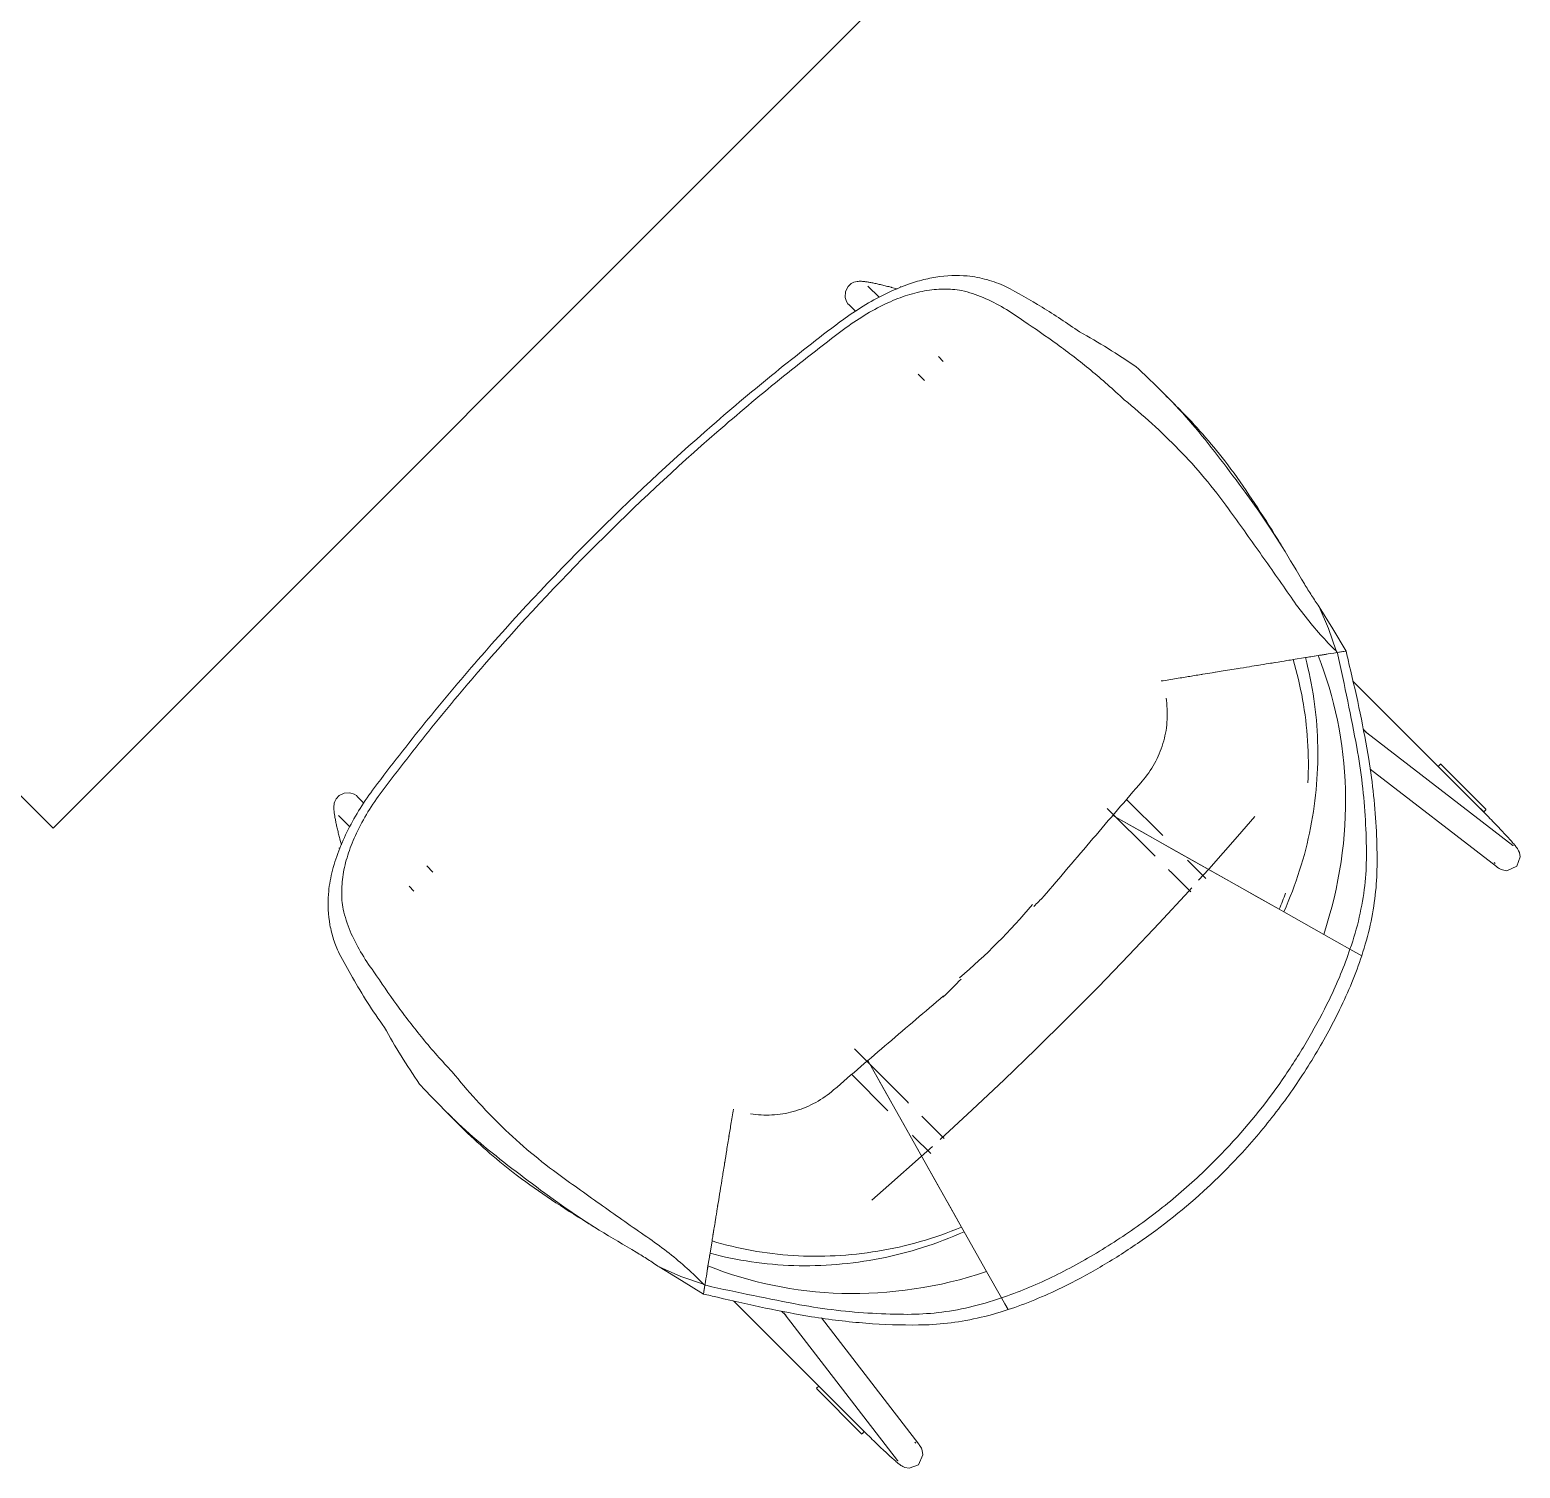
# Model space of a CAD drawing. Header units: millimetres. Extents: x 155927 to 326028, y -36033 to 97293.
# Drawn here: x 193011 to 193902, y 25071 to 25931 of the extents above; entities that cross this region are included whole.
import ezdxf

# ---------------------------------------------------------------- set-up
doc = ezdxf.new("R2010")
doc.units = ezdxf.units.MM
doc.header["$MEASUREMENT"] = 0
doc.layers.add('I-FURN', color=8, linetype='CONTINUOUS', lineweight=9)

msp = doc.modelspace()

# ---------------------------------------------------------------- linework, layer by layer
at = {"layer": 'I-FURN'}
for p, q in [((192529.86, 25948.11), (193024.83, 25453.14)), ((193024.83, 25453.14), (193519.81, 25948.11)), ((193498.7, 25774.06), (193500.29, 25777.14)), ((193500.29, 25777.14), (193502.21, 25778.84)), ((193502.21, 25778.84), (193503.73, 25779.6)), ((193503.73, 25779.6), (193504.84, 25779.95)), ((193504.84, 25779.95), (193505.69, 25780.11)), ((193505.69, 25780.11), (193506.37, 25780.19)), ((193506.37, 25780.19), (193506.94, 25780.22)), ((193506.94, 25780.22), (193507.46, 25780.23)), ((193507.46, 25780.23), (193507.95, 25780.22)), ((193507.95, 25780.22), (193508.42, 25780.2)), ((193508.42, 25780.2), (193508.88, 25780.17)), ((193508.88, 25780.17), (193509.34, 25780.13)), ((193509.34, 25780.13), (193509.81, 25780.08)), ((193509.81, 25780.08), (193510.28, 25780.03)), ((193510.28, 25780.03), (193510.77, 25779.97)), ((193510.77, 25779.97), (193511.27, 25779.9)), ((193511.27, 25779.9), (193511.78, 25779.82)), ((193511.78, 25779.82), (193512.31, 25779.74)), ((193518.92, 25770.67), (193512.22, 25777.36)), ((193512.31, 25779.74), (193512.85, 25779.64)), ((193512.85, 25779.64), (193513.4, 25779.55)), ((193513.4, 25779.55), (193513.98, 25779.44)), ((193513.98, 25779.44), (193514.56, 25779.33)), ((193514.56, 25779.33), (193515.16, 25779.22)), ((193515.16, 25779.22), (193515.77, 25779.09)), ((193515.77, 25779.09), (193516.4, 25778.96)), ((193516.4, 25778.96), (193517.04, 25778.83)), ((193517.04, 25778.83), (193517.69, 25778.69)), ((193517.69, 25778.69), (193518.35, 25778.54)), ((193518.35, 25778.54), (193519.02, 25778.39)), ((193519.02, 25778.39), (193519.7, 25778.24)), ((193519.7, 25778.24), (193520.39, 25778.07)), ((193520.39, 25778.07), (193521.09, 25777.91)), ((193521.09, 25777.91), (193521.8, 25777.74)), ((193521.8, 25777.74), (193522.5, 25777.56)), ((193522.5, 25777.56), (193523.22, 25777.38)), ((193523.22, 25777.38), (193523.94, 25777.2)), ((193523.94, 25777.2), (193524.66, 25777.02)), ((193524.66, 25777.02), (193525.38, 25776.83)), ((193525.38, 25776.83), (193526.1, 25776.64)), ((193526.1, 25776.64), (193526.3, 25776.58)), ((193529.7, 25775.67), (193526.3, 25776.58)), ((193531.49, 25776.66), (193531.63, 25777.16)), ((193498.7, 25774.06), (193498.54, 25770.6)), ((193498.54, 25770.6), (193499.35, 25768.17)), ((193499.35, 25768.17), (193500.28, 25766.75)), ((193500.28, 25766.75), (193500.91, 25766.05)), ((193500.91, 25766.05), (193504.7, 25762.26)), ((193557.31, 25732.28), (193554.42, 25735.17)), ((193542.32, 25724.64), (193545.99, 25720.97)), ((193696.13, 25706.19), (193690.19, 25712.14)), ((193737.92, 25654.04), (193746.09, 25642.72)), ((193746.09, 25642.72), (193753.26, 25632.05)), ((193753.26, 25632.05), (193760.1, 25621.45)), ((193782.11, 25585.65), (193787.83, 25572.7)), ((193790.24, 25572.35), (193782.11, 25585.65)), ((193787.83, 25572.7), (193792.36, 25559.19)), ((193798.36, 25559.05), (193790.24, 25572.35)), ((193766.56, 25554), (193773.95, 25555.2)), ((193773.95, 25555.2), (193777.19, 25555.72)), ((193777.19, 25555.72), (193781.51, 25556.42)), ((193781.51, 25556.42), (193787.54, 25557.4)), ((193792.94, 25558.27), (193792.36, 25559.19)), ((193792.94, 25558.27), (193798.32, 25559.14)), ((193798.3, 25559.14), (193792.96, 25558.28)), ((193792.96, 25558.28), (193793.06, 25557.79)), ((193797.72, 25559.05), (193793, 25558.28)), ((193876.28, 25467.21), (193802.32, 25541.16)), ((193690.74, 25529.48), (193690.54, 25530.96)), ((193808.46, 25512.4), (193811.13, 25509.73)), ((193810.65, 25510.16), (193809.48, 25510.95)), ((193897.91, 25442.95), (193810.65, 25510.16)), ((193853.3, 25490.17), (193854.67, 25491.54)), ((193881.98, 25464.33), (193854.71, 25491.59)), ((193812.63, 25488.44), (193888.14, 25430.27)), ((193195.81, 25472.66), (193194.11, 25470.74)), ((193198.88, 25474.24), (193195.81, 25472.66)), ((193198.88, 25474.24), (193202.34, 25474.41)), ((193202.34, 25474.41), (193204.77, 25473.59)), ((193204.77, 25473.59), (193206.2, 25472.66)), ((193206.2, 25472.66), (193206.89, 25472.03)), ((193192.72, 25466), (193192.71, 25465.48)), ((193192.71, 25465.48), (193192.72, 25464.99)), ((193192.75, 25466.58), (193192.72, 25466)), ((193192.72, 25464.99), (193192.74, 25464.52)), ((193192.74, 25464.52), (193192.77, 25464.06)), ((193192.83, 25467.26), (193192.75, 25466.58)), ((193192.77, 25464.06), (193192.81, 25463.6)), ((193192.81, 25463.6), (193192.86, 25463.14)), ((193192.99, 25468.1), (193192.83, 25467.26)), ((193193.34, 25469.21), (193192.99, 25468.1)), ((193194.11, 25470.74), (193193.34, 25469.21)), ((193210.68, 25468.24), (193206.89, 25472.03)), ((193655.38, 25465.08), (193682.42, 25438.04)), ((193688.66, 25448.77), (193666.98, 25470.46)), ((193880.56, 25462.91), (193876.26, 25467.22)), ((193876.5, 25466.98), (193876.28, 25467.21)), ((193877.5, 25465.98), (193876.5, 25466.98)), ((193878.49, 25464.99), (193877.5, 25465.98)), ((193879.48, 25463.99), (193878.49, 25464.99)), ((193880.46, 25462.99), (193879.48, 25463.99)), ((193881.93, 25464.28), (193880.56, 25462.91)), ((193192.86, 25463.14), (193192.91, 25462.66)), ((193192.91, 25462.66), (193192.98, 25462.17)), ((193192.98, 25462.17), (193193.05, 25461.68)), ((193193.05, 25461.68), (193193.12, 25461.16)), ((193193.12, 25461.16), (193193.21, 25460.64)), ((193193.21, 25460.64), (193193.3, 25460.1)), ((193193.3, 25460.1), (193193.4, 25459.54)), ((193193.4, 25459.54), (193193.5, 25458.97)), ((193193.5, 25458.97), (193193.61, 25458.38)), ((193193.61, 25458.38), (193193.73, 25457.78)), ((193193.73, 25457.78), (193193.85, 25457.17)), ((193193.85, 25457.17), (193193.98, 25456.54)), ((193193.98, 25456.54), (193194.11, 25455.9)), ((193194.11, 25455.9), (193194.25, 25455.25)), ((193194.25, 25455.25), (193194.4, 25454.59)), ((193194.4, 25454.59), (193194.55, 25453.92)), ((193195.58, 25460.72), (193202.28, 25454.02)), ((193658.71, 25460.81), (193758.29, 25404.7)), ((193675.43, 25451.39), (193658.71, 25460.81)), ((193743.64, 25460.25), (193733.22, 25448.18)), ((193881.44, 25462), (193880.46, 25462.99)), ((193882.4, 25461.02), (193881.44, 25462)), ((193883.36, 25460.05), (193882.4, 25461.02)), ((193884.3, 25459.08), (193883.36, 25460.05)), ((193885.22, 25458.13), (193884.3, 25459.08)), ((193886.14, 25457.19), (193885.22, 25458.13)), ((193887.03, 25456.26), (193886.14, 25457.19)), ((193887.91, 25455.35), (193887.03, 25456.26)), ((193888.76, 25454.45), (193887.91, 25455.35)), ((193194.55, 25453.92), (193194.71, 25453.24)), ((193194.71, 25453.24), (193194.87, 25452.55)), ((193194.87, 25452.55), (193195.04, 25451.85)), ((193195.04, 25451.85), (193195.21, 25451.15)), ((193195.21, 25451.15), (193195.38, 25450.44)), ((193195.38, 25450.44), (193195.56, 25449.72)), ((193195.56, 25449.72), (193195.74, 25449.01)), ((193195.74, 25449.01), (193195.93, 25448.29)), ((193195.93, 25448.29), (193196.11, 25447.56)), ((193196.11, 25447.56), (193196.31, 25446.84)), ((193196.31, 25446.84), (193196.36, 25446.65)), ((193196.36, 25446.65), (193197.27, 25443.24)), ((193696.87, 25439.31), (193675.43, 25451.39)), ((193733.22, 25448.18), (193716.07, 25428.8)), ((193889.6, 25453.57), (193888.76, 25454.45)), ((193890.41, 25452.72), (193889.6, 25453.57)), ((193891.2, 25451.88), (193890.41, 25452.72)), ((193891.97, 25451.06), (193891.2, 25451.88)), ((193892.71, 25450.27), (193891.97, 25451.06)), ((193893.43, 25449.5), (193892.71, 25450.27)), ((193894.11, 25448.76), (193893.43, 25449.5)), ((193894.77, 25448.04), (193894.11, 25448.76)), ((193895.4, 25447.35), (193894.77, 25448.04)), ((193896, 25446.68), (193895.4, 25447.35)), ((193896.57, 25446.05), (193896, 25446.68)), ((193897.11, 25445.44), (193896.57, 25446.05)), ((193195.79, 25441.32), (193196.29, 25441.45)), ((193683.15, 25437.32), (193682.42, 25438.04)), ((193683.97, 25436.5), (193683.15, 25437.32)), ((193716.43, 25428.28), (193696.87, 25439.31)), ((193897.62, 25444.86), (193897.11, 25445.44)), ((193898.1, 25444.31), (193897.62, 25444.86)), ((193897.96, 25442.91), (193897.91, 25442.95)), ((193898.11, 25442.8), (193897.96, 25442.91)), ((193898.54, 25443.78), (193898.1, 25444.31)), ((193898.17, 25442.75), (193898.11, 25442.8)), ((193898.96, 25443.28), (193898.54, 25443.78)), ((193899.35, 25442.81), (193898.96, 25443.28)), ((193899.72, 25442.35), (193899.35, 25442.81)), ((193900.06, 25441.91), (193899.72, 25442.35)), ((193900.39, 25441.46), (193900.06, 25441.91)), ((193900.71, 25441), (193900.39, 25441.46)), ((193901.06, 25440.46), (193900.71, 25441)), ((193901.45, 25439.76), (193901.06, 25440.46)), ((193901.94, 25438.62), (193901.45, 25439.76)), ((193902.41, 25436.11), (193901.94, 25438.62)), ((193251.98, 25426.95), (193248.3, 25430.63)), ((193692.68, 25427.78), (193691.94, 25428.53)), ((193693.41, 25427.05), (193692.68, 25427.78)), ((193703.39, 25434.04), (193703.99, 25433.44)), ((193714.28, 25423.16), (193703.99, 25433.44)), ((193716.07, 25428.8), (193710.02, 25422.09)), ((193733.13, 25418.88), (193716.43, 25428.28)), ((193887.12, 25432.48), (193886.89, 25432.77)), ((193887.3, 25432.25), (193887.12, 25432.48)), ((193887.41, 25432.1), (193887.3, 25432.25)), ((193888.35, 25430.12), (193888.14, 25430.27)), ((193888.79, 25429.79), (193888.35, 25430.12)), ((193889.26, 25429.46), (193888.79, 25429.79)), ((193889.8, 25429.12), (193889.26, 25429.46)), ((193890.53, 25428.72), (193889.8, 25429.12)), ((193891.75, 25428.22), (193890.53, 25428.72)), ((193894.49, 25427.8), (193891.75, 25428.22)), ((193900.32, 25430.44), (193894.49, 25427.8)), ((193900.32, 25430.44), (193902.41, 25436.11)), ((193694.13, 25426.34), (193693.41, 25427.05)), ((193694.83, 25425.64), (193694.13, 25426.34)), ((193695.51, 25424.96), (193694.83, 25425.64)), ((193695.51, 25424.96), (193705.36, 25415.1)), ((193746.08, 25411.58), (193733.13, 25418.88)), ((193237.77, 25418.53), (193240.66, 25415.64)), ((193686.41, 25396.37), (193704.14, 25415.61)), ((193704.14, 25415.61), (193705.92, 25417.56)), ((193754.61, 25406.78), (193746.08, 25411.58)), ((193758.29, 25404.7), (193754.61, 25406.78)), ((193761, 25403.18), (193758.29, 25404.7)), ((193758.29, 25404.7), (193761, 25403.18)), ((193784.88, 25389.72), (193761, 25403.18)), ((193761, 25403.18), (193784.88, 25389.72)), ((193668.37, 25377.26), (193686.41, 25396.37)), ((193800.59, 25380.87), (193784.88, 25389.72)), ((193784.88, 25389.72), (193800.59, 25380.87)), ((193650.05, 25358.32), (193668.37, 25377.26)), ((193800.59, 25380.87), (193804.11, 25378.89)), ((193800.59, 25380.87), (193804.11, 25378.89)), ((193804.11, 25378.89), (193807.61, 25376.92)), ((193804.11, 25378.89), (193807.61, 25376.92)), ((193631.49, 25339.56), (193650.05, 25358.32)), ((193557.41, 25352.88), (193557.12, 25352.1)), ((193612.71, 25321.02), (193631.49, 25339.56)), ((193534.9, 25290.52), (193504.08, 25321.34)), ((193593.75, 25302.73), (193612.71, 25321.02)), ((193568.24, 25214.66), (193512.13, 25314.24)), ((193512.13, 25314.24), (193521.56, 25297.51)), ((193502.49, 25305.97), (193524.17, 25284.28)), ((193521.56, 25297.51), (193533.63, 25276.08)), ((193574.63, 25284.72), (193593.75, 25302.73)), ((193534.9, 25290.52), (193535.72, 25289.7)), ((193535.72, 25289.7), (193536.54, 25288.88)), ((193260.81, 25282.76), (193266.75, 25276.81)), ((193441.98, 25282.41), (193443.47, 25282.2)), ((193544.5, 25280.92), (193545.24, 25280.18)), ((193545.24, 25280.18), (193545.97, 25279.45)), ((193545.97, 25279.45), (193546.69, 25278.74)), ((193546.69, 25278.74), (193547.38, 25278.04)), ((193547.38, 25278.04), (193547.99, 25277.44)), ((193557.84, 25267.58), (193547.99, 25277.44)), ((193555.38, 25267.02), (193574.63, 25284.72)), ((193533.63, 25276.08), (193544.66, 25256.51)), ((193539.5, 25268.95), (193538.82, 25269.63)), ((193539.5, 25268.95), (193549.79, 25258.67)), ((193544.14, 25256.88), (193550.86, 25262.92)), ((193524.76, 25239.72), (193544.14, 25256.88)), ((193544.66, 25256.51), (193554.07, 25239.82)), ((193330.22, 25226.85), (193318.9, 25235.02)), ((193514.48, 25230.85), (193524.76, 25239.72)), ((193554.07, 25239.82), (193561.36, 25226.87)), ((193340.89, 25219.68), (193330.22, 25226.85)), ((193561.36, 25226.87), (193566.17, 25218.33)), ((193351.49, 25212.84), (193340.89, 25219.68)), ((193566.17, 25218.33), (193568.24, 25214.66)), ((193568.24, 25214.66), (193569.77, 25211.95)), ((193569.77, 25211.95), (193568.24, 25214.66)), ((193417.75, 25199), (193418.94, 25206.39)), ((193569.77, 25211.95), (193583.22, 25188.07)), ((193583.22, 25188.07), (193569.77, 25211.95)), ((193417.22, 25195.76), (193417.75, 25199)), ((193400.24, 25185.11), (193387.29, 25190.84)), ((193387.29, 25190.84), (193400.59, 25182.7)), ((193415.55, 25185.4), (193416.52, 25191.44)), ((193416.52, 25191.44), (193417.22, 25195.75)), ((193583.22, 25188.07), (193592.07, 25172.35)), ((193592.07, 25172.35), (193583.22, 25188.07)), ((193413.76, 25180.58), (193400.24, 25185.11)), ((193400.59, 25182.7), (193413.9, 25174.58)), ((193414.67, 25180), (193413.76, 25180.58)), ((193413.8, 25174.63), (193414.67, 25180)), ((193414.67, 25179.98), (193413.8, 25174.64)), ((193414.66, 25179.94), (193413.8, 25174.64)), ((193415.15, 25179.88), (193414.67, 25179.98)), ((193431.78, 25170.62), (193505.74, 25096.66)), ((193594.06, 25168.84), (193592.07, 25172.35)), ((193594.06, 25168.84), (193592.07, 25172.35)), ((193463.24, 25161.79), (193460.54, 25164.48)), ((193462.78, 25162.29), (193462, 25163.47)), ((193462.78, 25162.29), (193529.99, 25075.04)), ((193542.67, 25084.8), (193484.43, 25160.41)), ((193596.03, 25165.34), (193594.06, 25168.84)), ((193596.03, 25165.34), (193594.06, 25168.84)), ((193481.36, 25118.23), (193508.62, 25090.97)), ((193481.4, 25118.28), (193482.77, 25119.64)), ((193505.73, 25096.68), (193510.03, 25092.38)), ((193505.96, 25096.44), (193505.74, 25096.66)), ((193506.96, 25095.44), (193505.96, 25096.44)), ((193507.96, 25094.45), (193506.96, 25095.44)), ((193508.96, 25093.46), (193507.96, 25094.45)), ((193510.03, 25092.38), (193508.67, 25091.01)), ((193509.95, 25092.48), (193508.96, 25093.46)), ((193510.94, 25091.5), (193509.95, 25092.48)), ((193511.92, 25090.54), (193510.94, 25091.5)), ((193512.9, 25089.59), (193511.92, 25090.54)), ((193513.86, 25088.65), (193512.9, 25089.59)), ((193514.81, 25087.72), (193513.86, 25088.65)), ((193515.76, 25086.81), (193514.81, 25087.72)), ((193516.68, 25085.91), (193515.76, 25086.81)), ((193517.6, 25085.04), (193516.68, 25085.91)), ((193518.49, 25084.18), (193517.6, 25085.04)), ((193519.37, 25083.34), (193518.49, 25084.18)), ((193520.23, 25082.53), (193519.37, 25083.34)), ((193521.07, 25081.74), (193520.23, 25082.53)), ((193521.88, 25080.97), (193521.07, 25081.74)), ((193522.67, 25080.23), (193521.88, 25080.97)), ((193523.44, 25079.52), (193522.67, 25080.23)), ((193540.46, 25085.82), (193540.18, 25086.05)), ((193540.69, 25085.64), (193540.46, 25085.82)), ((193540.84, 25085.53), (193540.69, 25085.64)), ((193542.82, 25084.6), (193542.67, 25084.8)), ((193543.15, 25084.15), (193542.82, 25084.6)), ((193543.48, 25083.68), (193543.15, 25084.15)), ((193543.82, 25083.14), (193543.48, 25083.68)), ((193544.23, 25082.41), (193543.82, 25083.14)), ((193544.73, 25081.19), (193544.23, 25082.41)), ((193545.14, 25078.45), (193544.73, 25081.19)), ((193524.19, 25078.83), (193523.44, 25079.52)), ((193524.91, 25078.17), (193524.19, 25078.83)), ((193525.6, 25077.54), (193524.91, 25078.17)), ((193526.26, 25076.94), (193525.6, 25077.54)), ((193526.9, 25076.37), (193526.26, 25076.94)), ((193527.51, 25075.83), (193526.9, 25076.37)), ((193528.09, 25075.33), (193527.51, 25075.83)), ((193528.64, 25074.85), (193528.09, 25075.33)), ((193529.16, 25074.4), (193528.64, 25074.85)), ((193529.66, 25073.98), (193529.16, 25074.4)), ((193530.14, 25073.59), (193529.66, 25073.98)), ((193530.03, 25074.99), (193529.99, 25075.04)), ((193530.15, 25074.83), (193530.03, 25074.99)), ((193530.59, 25073.23), (193530.14, 25073.59)), ((193530.19, 25074.77), (193530.15, 25074.83)), ((193531.04, 25072.88), (193530.59, 25073.23)), ((193531.48, 25072.55), (193531.04, 25072.88)), ((193531.95, 25072.23), (193531.48, 25072.55)), ((193532.48, 25071.89), (193531.95, 25072.23)), ((193533.18, 25071.49), (193532.48, 25071.89)), ((193534.33, 25071), (193533.18, 25071.49)), ((193542.5, 25072.63), (193536.84, 25070.54)), ((193542.5, 25072.63), (193545.14, 25078.45)), ((193536.84, 25070.54), (193534.33, 25071))]:
    msp.add_line(p, q, dxfattribs=at)
msp.add_arc((193322.98, 25649.96), 376.15, 310.46341, 319.87406, dxfattribs=at)
for centre, major_axis, ratio, start_param, end_param in [((189477.35, 23904.95), (4235.43, -4235.43), 0.743145, 1.263009, 1.26499), ((189233.78, 22850.6), (-3756.55, -3756.55), 0.981627, 2.896316, 2.901258), ((194299.3, 25518.93), (411.51, -411.51), 0.743145, 3.994777, 4.011317), ((195067.99, 29495.59), (4235.43, -4235.43), 0.743145, 5.018195, 5.020176), ((196122.34, 29739.16), (-3756.55, -3756.55), 0.981627, 0.240335, 0.245277), ((193454.02, 24673.64), (411.51, -411.51), 0.743145, 2.271868, 2.288409)]:
    msp.add_ellipse(centre, major_axis=major_axis, ratio=ratio, start_param=start_param, end_param=end_param, dxfattribs=at)
for points in [[(193495.42, 25755.89), (193499.53, 25758.97), (193507.8, 25764.66), (193520.59, 25771.86), (193529.06, 25775.64), (193533.31, 25777.28)], [(193568.24, 25774.69), (193564.7, 25775.3), (193557.49, 25775.86), (193546.14, 25774.75), (193534.46, 25771.72), (193526.64, 25768.54), (193522.7, 25766.67)], [(193594.59, 25777.02), (193601.82, 25773.32), (193616.45, 25765.09), (193631.33, 25755.23), (193638.82, 25749.92)], [(193522.7, 25766.67), (193518.43, 25764.64), (193510, 25760.06), (193501.73, 25754.46), (193497.64, 25751.4)], [(193605.57, 25756.28), (193601.65, 25759.2), (193593.67, 25764.47), (193581.31, 25770.85), (193572.66, 25773.63), (193568.24, 25774.69)], [(193665.5, 25709.39), (193658.9, 25715.6), (193645.64, 25727.38), (193625.35, 25742.81), (193612.13, 25752), (193605.57, 25756.28)], [(193638.82, 25749.92), (193644.5, 25746.82), (193655.84, 25740.22), (193667.13, 25732.86), (193672.76, 25729.01)], [(193672.76, 25729.01), (193676.03, 25725.96), (193682.55, 25719.74), (193689.07, 25713.27), (193692.34, 25709.98)], [(193727.96, 25644.08), (193723.37, 25650.44), (193713.83, 25662.72), (193698.42, 25679.76), (193682.2, 25695.31), (193671.11, 25704.85), (193665.5, 25709.39)], [(193692.34, 25709.98), (193697.82, 25704.47), (193708.28, 25692.75), (193723.24, 25673.78), (193733.01, 25660.65), (193737.92, 25654.04)], [(193698.65, 25703.67), (193696.56, 25705.77), (193694.46, 25707.87), (193692.35, 25709.96)], [(193725.65, 25672.9), (193721.39, 25678.33), (193712.66, 25688.91), (193703.42, 25698.87), (193698.65, 25703.67)], [(193753.99, 25631.33), (193749.46, 25638.54), (193740.29, 25652.76), (193730.65, 25666.34), (193725.65, 25672.9)], [(193765.33, 25591.3), (193759.19, 25600.16), (193746.82, 25617.82), (193734.28, 25635.35), (193727.96, 25644.08)], [(193773.33, 25599.3), (193774.72, 25596.94), (193777.58, 25592.31), (193780.58, 25587.84), (193782.11, 25585.65)], [(193792.36, 25559.19), (193789.16, 25562.25), (193782.87, 25568.74), (193773.82, 25579.56), (193768.1, 25587.3), (193765.33, 25591.3)], [(193755.55, 25552.22), (193758.47, 25552.69), (193763.34, 25553.48), (193765.86, 25553.88), (193766.56, 25554)], [(193761, 25403.18), (193768.29, 25419.45), (193779, 25453.32), (193783.19, 25505.32), (193778.22, 25539.02), (193773.95, 25555.2)], [(193773.95, 25555.2), (193774.85, 25555.34), (193775.93, 25555.52), (193777.19, 25555.72)], [(193777.19, 25555.72), (193778.45, 25555.92), (193779.89, 25556.16), (193781.51, 25556.42)], [(193781.51, 25556.42), (193782.62, 25556.6), (193784.12, 25556.84), (193786.03, 25557.15)], [(193784.88, 25389.72), (193794.45, 25418.43), (193802.87, 25477.36), (193791.31, 25531.83), (193781.51, 25556.42)], [(193786.03, 25557.15), (193787.94, 25557.46), (193790.24, 25557.83), (193792.94, 25558.27)], [(193797.71, 25559.05), (193795.86, 25558.75), (193794.14, 25558.47), (193793, 25558.28)], [(193793.06, 25557.79), (193795.26, 25548.09), (193799.36, 25528.99), (193802.96, 25510.62), (193804.66, 25501.65)], [(193718.99, 25546.29), (193720.51, 25546.54), (193722.01, 25546.78), (193723.48, 25547.02)], [(193723.46, 25547.02), (193727, 25547.59), (193730.43, 25548.15), (193733.7, 25548.68)], [(193733.08, 25548.58), (193735.63, 25548.99), (193738.11, 25549.39), (193740.46, 25549.77)], [(193740.44, 25549.77), (193742.32, 25550.07), (193744.13, 25550.37), (193745.87, 25550.65)], [(193745.46, 25550.58), (193747.83, 25550.97), (193749.98, 25551.31), (193752.01, 25551.64)], [(193752.09, 25551.66), (193753.39, 25551.87), (193754.62, 25552.07), (193755.76, 25552.25)], [(193811.82, 25494.49), (193810.3, 25503.39), (193806.9, 25521.71), (193802.59, 25540.9), (193800.17, 25550.68)], [(193687.73, 25541.23), (193690.79, 25541.73), (193693.82, 25542.22), (193696.8, 25542.7)], [(193676.25, 25481.26), (193679.08, 25484.54), (193684.06, 25491.69), (193689.14, 25503.69), (193691.58, 25516.48), (193691.34, 25525.18), (193690.74, 25529.48)], [(193804.66, 25501.65), (193805.98, 25494.24), (193808.16, 25479.56), (193810.03, 25457.97), (193810.44, 25443.82), (193810.42, 25436.8)], [(193816.77, 25430.45), (193816.84, 25437.39), (193816.57, 25451.39), (193814.97, 25472.69), (193813.01, 25487.18), (193811.82, 25494.49)], [(193617.32, 25412.3), (193627.16, 25423.92), (193646.82, 25447.03), (193666.45, 25469.89), (193676.25, 25481.26)], [(193217.05, 25477.52), (193213.97, 25473.42), (193208.28, 25465.14), (193201.09, 25452.36), (193197.31, 25443.88), (193195.66, 25439.63)], [(193206.28, 25450.25), (193208.31, 25454.51), (193212.88, 25462.95), (193218.49, 25471.21), (193221.55, 25475.3)], [(193198.25, 25404.7), (193197.64, 25408.24), (193197.09, 25415.45), (193198.19, 25426.81), (193201.22, 25438.48), (193204.4, 25446.3), (193206.28, 25450.25)], [(193810.42, 25436.8), (193810.44, 25430.91), (193809.72, 25418.91), (193806.56, 25400.13), (193802.83, 25387.34), (193800.59, 25380.87)], [(193807.61, 25376.92), (193809.65, 25383.11), (193813.08, 25395.37), (193816.02, 25413.35), (193816.74, 25424.83), (193816.77, 25430.45)], [(193611.49, 25406.46), (193613.43, 25408.41), (193615.38, 25410.35), (193617.32, 25412.3)], [(193758.29, 25404.7), (193759.62, 25407.93), (193760.88, 25411.17), (193762.06, 25414.43)], [(193216.67, 25367.37), (193213.75, 25371.28), (193208.48, 25379.26), (193202.12, 25391.58), (193199.32, 25400.26), (193198.25, 25404.7)], [(193195.93, 25378.35), (193198.42, 25373.58), (193203.77, 25363.93), (193212.63, 25349), (193219.43, 25339.09), (193223.02, 25334.13)], [(193788.24, 25350.8), (193790.68, 25355.84), (193795.19, 25365.91), (193798.93, 25375.9), (193800.59, 25380.87)], [(193807.61, 25376.92), (193805.86, 25371.59), (193801.9, 25360.87), (193797.04, 25350.05), (193794.39, 25344.64)], [(193263.55, 25307.45), (193257.34, 25314.04), (193245.57, 25327.3), (193230.14, 25347.58), (193220.94, 25360.81), (193216.67, 25367.37)], [(193557.12, 25352.1), (193560.76, 25355.74), (193564.4, 25359.38), (193568.05, 25363.02)], [(193491.69, 25296.69), (193502.52, 25306.04), (193524.32, 25324.75), (193546.34, 25343.5), (193557.41, 25352.88)], [(193223.02, 25334.13), (193226.12, 25328.46), (193232.71, 25317.12), (193240.07, 25305.82), (193243.94, 25300.19)], [(193328.86, 25244.98), (193322.5, 25249.57), (193310.22, 25259.12), (193293.19, 25274.52), (193277.63, 25290.75), (193268.09, 25301.83), (193263.55, 25307.45)], [(193262.96, 25280.61), (193259.67, 25283.87), (193253.2, 25290.39), (193246.98, 25296.92), (193243.94, 25300.19)], [(193443.47, 25282.2), (193447.75, 25281.61), (193456.45, 25281.36), (193469.24, 25283.8), (193481.24, 25288.87), (193488.4, 25293.85), (193491.69, 25296.69)], [(193430.24, 25276.14), (193430.73, 25279.12), (193431.22, 25282.15), (193431.71, 25285.21)], [(193318.9, 25235.02), (193312.29, 25239.93), (193299.16, 25249.7), (193280.19, 25264.66), (193268.48, 25275.13), (193262.96, 25280.61)], [(193262.98, 25280.59), (193265.07, 25278.48), (193267.17, 25276.38), (193269.27, 25274.29)], [(193269.27, 25274.29), (193274.07, 25269.52), (193284.03, 25260.28), (193294.62, 25251.55), (193300.04, 25247.29)], [(193427.73, 25260.64), (193428.19, 25263.45), (193428.65, 25266.29), (193429.12, 25269.21)], [(193430.24, 25276.13), (193429.8, 25273.43), (193429.37, 25270.75), (193428.94, 25268.1)], [(193427.73, 25260.64), (193427.32, 25258.08), (193426.91, 25255.55), (193426.51, 25253.09)], [(193425.33, 25245.82), (193425.76, 25248.46), (193426.2, 25251.19), (193426.65, 25253.95)], [(193300.04, 25247.29), (193306.6, 25242.29), (193320.18, 25232.66), (193334.4, 25223.49), (193341.61, 25218.96)], [(193381.65, 25207.62), (193372.79, 25213.75), (193355.13, 25226.12), (193337.6, 25238.66), (193328.86, 25244.98)], [(193425.33, 25245.82), (193424.97, 25243.57), (193424.61, 25241.37), (193424.27, 25239.24)], [(193423.17, 25232.5), (193422.87, 25230.62), (193422.58, 25228.8), (193422.3, 25227.08)], [(193423.18, 25232.51), (193423.56, 25234.85), (193423.95, 25237.31), (193424.37, 25239.86)], [(193421.29, 25220.86), (193421.62, 25222.9), (193421.98, 25225.12), (193422.36, 25227.48)], [(193418.94, 25206.39), (193434.49, 25201.72), (193467.12, 25195.81), (193518.21, 25198.33), (193551.93, 25207.9), (193568.24, 25214.66)], [(193413.76, 25180.58), (193410.7, 25183.78), (193404.21, 25190.08), (193393.39, 25199.12), (193385.65, 25204.84), (193381.65, 25207.62)], [(193417.75, 25199), (193433.93, 25194.72), (193467.62, 25189.76), (193519.62, 25193.94), (193553.49, 25204.66), (193569.77, 25211.95)], [(193373.65, 25199.62), (193376, 25198.22), (193380.64, 25195.36), (193385.1, 25192.37), (193387.29, 25190.84)], [(193417.75, 25199), (193417.6, 25198.1), (193417.43, 25197.02), (193417.22, 25195.76)], [(193416.52, 25191.44), (193416.34, 25190.33), (193416.1, 25188.82), (193415.79, 25186.92)], [(193417.22, 25195.75), (193417.02, 25194.49), (193416.79, 25193.05), (193416.52, 25191.44)], [(193416.52, 25191.44), (193441.11, 25181.63), (193495.59, 25170.07), (193554.51, 25178.49), (193583.22, 25188.07)], [(193413.8, 25174.64), (193414.14, 25176.75), (193414.43, 25178.52), (193414.66, 25179.95)], [(193415.79, 25186.91), (193415.48, 25185.01), (193415.11, 25182.7), (193414.67, 25180)], [(193471.29, 25168.28), (193462.31, 25169.99), (193443.92, 25173.59), (193424.84, 25177.68), (193415.15, 25179.88)], [(193592.07, 25172.35), (193597.04, 25174.01), (193607.04, 25177.75), (193617.11, 25182.27), (193622.15, 25184.71)], [(193628.31, 25178.55), (193622.89, 25175.91), (193612.07, 25171.04), (193601.35, 25167.08), (193596.03, 25165.34)], [(193422.26, 25172.77), (193431.99, 25170.36), (193451.13, 25166.06), (193469.5, 25162.65), (193478.45, 25161.13)], [(193592.07, 25172.35), (193585.61, 25170.12), (193572.81, 25166.38), (193554.03, 25163.22), (193542.03, 25162.51), (193536.14, 25162.52)], [(193536.14, 25162.52), (193529.13, 25162.51), (193514.98, 25162.91), (193493.36, 25164.79), (193478.69, 25166.97), (193471.29, 25168.28)], [(193478.45, 25161.13), (193489.45, 25159.35), (193511.13, 25156.74), (193532.15, 25156.04), (193542.49, 25156.17)], [(193542.49, 25156.17), (193548.12, 25156.2), (193559.59, 25156.92), (193577.58, 25159.86), (193589.83, 25163.29), (193596.03, 25165.34)]]:
    msp.add_open_spline(points, degree=3, dxfattribs=at)
for points, knots in [([(193533.31, 25777.28), (193536.62, 25778.56), (193543.17, 25780.75), (193556.12, 25783.6), (193569.73, 25784.11), (193583.54, 25781.53), (193590.97, 25778.75), (193594.59, 25777.02)], [-1, -1, -1, -1, -0.85, -0.7, -0.4, -0.2, 0, 0, 0, 0]), ([(193217.05, 25477.52), (193226.83, 25490.52), (193246.91, 25516.25), (193289.24, 25566.64), (193345.76, 25627.18), (193406.3, 25683.7), (193456.69, 25726.03), (193482.41, 25746.11), (193495.42, 25755.89)], [-1, -1, -1, -1, -0.875, -0.75, -0.5, -0.25, -0.125, 0, 0, 0, 0]), ([(193497.64, 25751.4), (193484.74, 25741.7), (193459.22, 25721.79), (193409.24, 25679.82), (193349.18, 25623.76), (193293.12, 25563.7), (193251.15, 25513.72), (193231.24, 25488.2), (193221.55, 25475.3)], [-1, -1, -1, -1, -0.875, -0.75, -0.5, -0.25, -0.125, 0, 0, 0, 0]), ([(193775.4, 25480.24), (193775.83, 25488.71), (193775.66, 25513.98), (193771.23, 25538.45), (193766.56, 25554)], [0.4999878, 0.4999878, 0.4999878, 0.4999878, 0.6666667, 1, 1, 1, 1]), ([(193696.81, 25542.7), (193698.21, 25542.93), (193700.9, 25543.36), (193703.56, 25543.79), (193704.85, 25544)], [-0.93070121, -0.93070121, -0.93070121, -0.93070121, -0.89285714, -0.85714286, -0.85714286, -0.85714286, -0.85714286]), ([(193703.73, 25543.82), (193706.35, 25544.25), (193709.21, 25544.71), (193712.03, 25545.17), (193712.31, 25545.21)], [-0.85714286, -0.85714286, -0.85714286, -0.85714286, -0.78571429, -0.77790979, -0.77790979, -0.77790979, -0.77790979]), ([(193712.31, 25545.21), (193712.37, 25545.22), (193714.3, 25545.53), (193716.83, 25545.94), (193719.26, 25546.34), (193719.86, 25546.43)], [-0.78716796, -0.78716796, -0.78716796, -0.78716796, -0.78571429, -0.73214286, -0.71428571, -0.71428571, -0.71428571, -0.71428571]), ([(193195.66, 25439.63), (193193.95, 25435.22), (193191.2, 25426.52), (193188.78, 25411.51), (193189.46, 25398.19), (193192.42, 25386.6), (193194.63, 25381.07), (193195.93, 25378.35)], [0, 0, 0, 0, 0.2, 0.4, 0.7, 0.85, 1, 1, 1, 1]), ([(193622.15, 25184.71), (193631.8, 25189.39), (193650.86, 25199.77), (193678.55, 25218.23), (193704.73, 25239.47), (193733.75, 25267.95), (193757.58, 25297.91), (193776.34, 25327.78), (193784.48, 25343.07), (193788.24, 25350.8)], [-1, -1, -1, -1, -0.861111, -0.722222, -0.583333, -0.444444, -0.222222, -0.111111, 0, 0, 0, 0]), ([(193794.39, 25344.64), (193789.68, 25335), (193779.24, 25315.97), (193760.74, 25288.33), (193739.48, 25262.19), (193711.01, 25233.17), (193681.09, 25209.32), (193651.26, 25190.51), (193636.01, 25182.32), (193628.31, 25178.55)], [-1, -1, -1, -1, -0.861111, -0.722222, -0.583333, -0.444444, -0.222222, -0.111111, 0, 0, 0, 0]), ([(193418.94, 25206.39), (193419.03, 25206.91), (193419.3, 25208.57), (193419.95, 25212.59), (193420.49, 25215.93), (193420.73, 25217.39)], [-1, -1, -1, -1, -0.8928571, -0.7857143, -0.7142857, -0.7142857, -0.7142857, -0.7142857]), ([(193421.29, 25220.85), (193421.21, 25220.36), (193421, 25219.08), (193420.81, 25217.89), (193420.69, 25217.18)], [0.65678994, 0.65678994, 0.65678994, 0.65678994, 0.67857143, 0.71428571, 0.71428571, 0.71428571, 0.71428571]), ([(193419.99, 25212.82), (193419.87, 25212.1), (193419.72, 25211.19), (193419.58, 25210.33), (193419.55, 25210.1)], [0.79487519, 0.79487519, 0.79487519, 0.79487519, 0.83928571, 0.85714286, 0.85714286, 0.85714286, 0.85714286])]:
    msp.add_open_spline(points, degree=3, knots=knots, dxfattribs=at)

doc.saveas('drawing.dxf')
